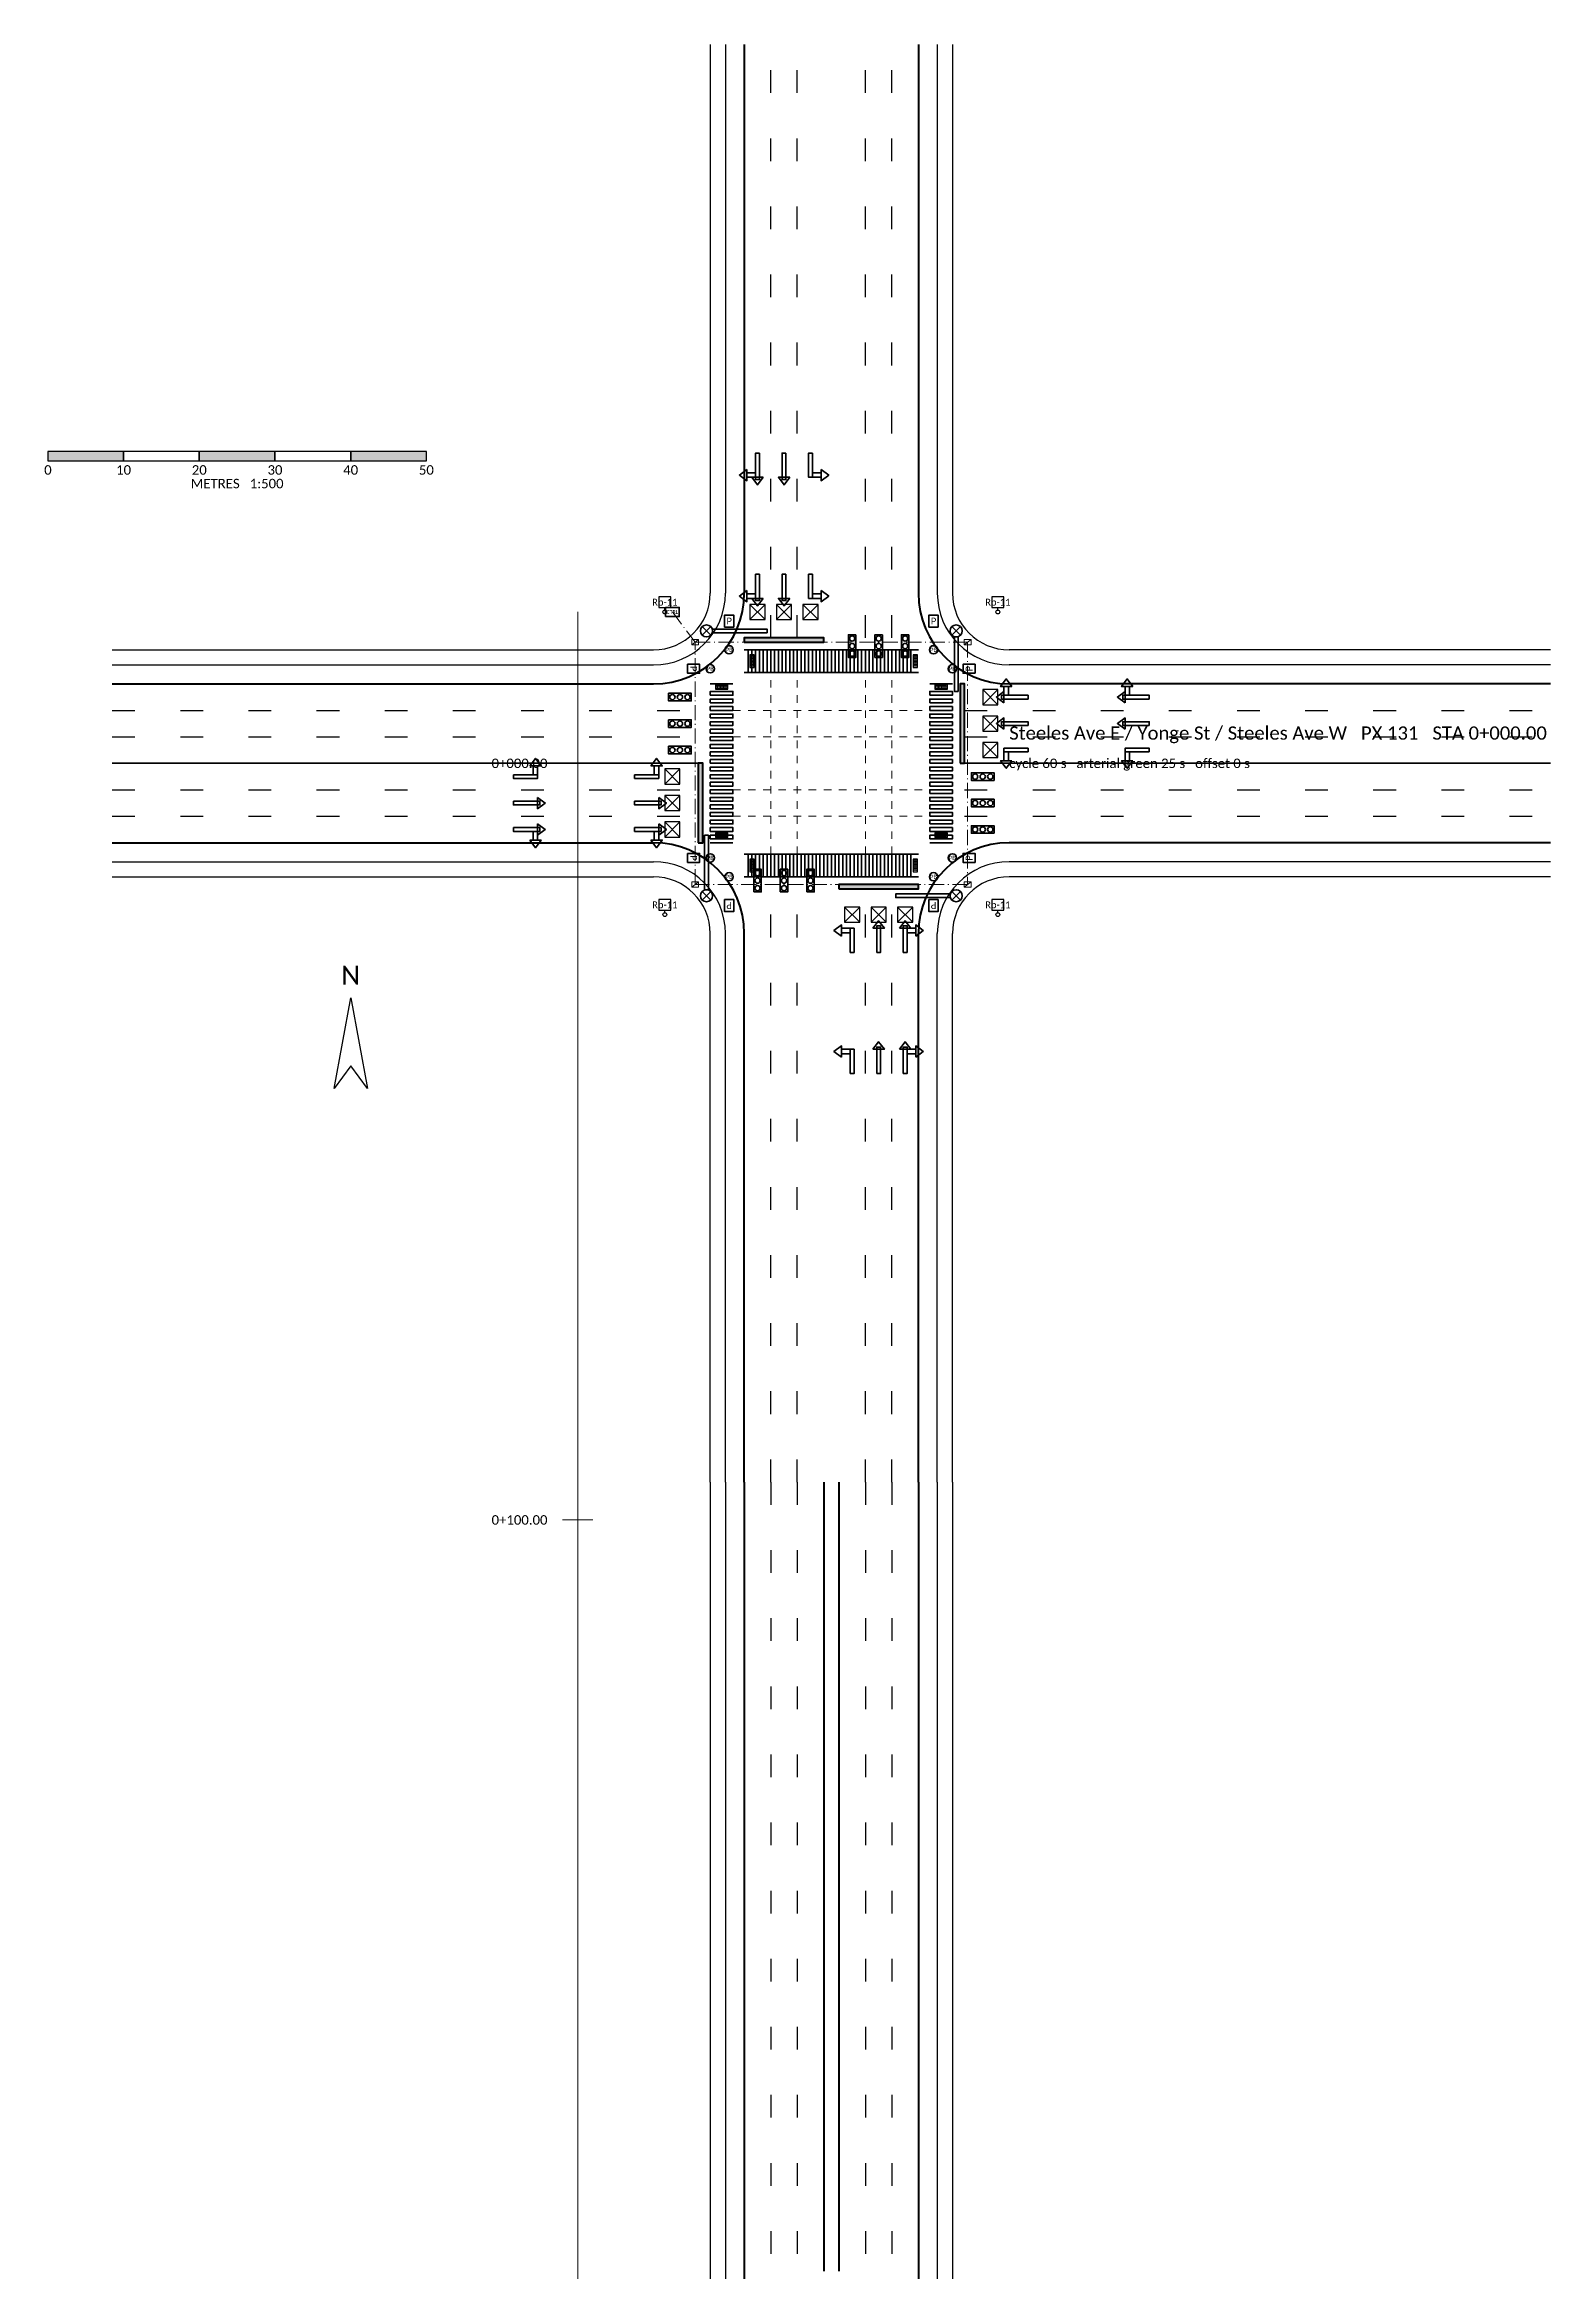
# Model space of a CAD drawing. Header units: metres. Extents: x -175 to 175, y -2157 to 95.
# Drawn here: x -103.9 to 95, y -199.3 to 95 of the extents above; entities that cross this region are included whole.
import ezdxf
from ezdxf.enums import TextEntityAlignment as Align

# ---------------------------------------------------------------- set-up
doc = ezdxf.new("R2010")
doc.units = ezdxf.units.M
for name, pattern in [('EXT_LINE', [2, 1, -1]), ('LANE_LINE', [9, 3, -6]), ('UG_CONDUIT', [3, 2, -0.5, 0, -0.5])]:
    doc.linetypes.add(name, pattern=pattern)
for name, color, linetype, lineweight in [('C-ANNO', 7, 'CONTINUOUS', 18), ('C-CURB', 2, 'CONTINUOUS', 50), ('C-ISLD', 5, 'CONTINUOUS', 40), ('C-LEGEND', 7, 'CONTINUOUS', 25), ('C-MARK', 7, 'CONTINUOUS', 35), ('C-MARK-EXT', 7, 'EXT_LINE', 18), ('C-MARK-LANE', 7, 'LANE_LINE', 25), ('C-MARK-STOP', 7, 'CONTINUOUS', 40), ('C-MARK-YELW', 2, 'CONTINUOUS', 35), ('C-PED', 3, 'CONTINUOUS', 25), ('C-ROAD', 7, 'CONTINUOUS', 50), ('C-SGNL', 1, 'CONTINUOUS', 35), ('C-SGNL-DET', 40, 'CONTINUOUS', 25), ('C-SGNL-UG', 30, 'UG_CONDUIT', 18), ('C-SIGN', 30, 'CONTINUOUS', 25)]:
    doc.layers.add(name, color=color, linetype=linetype, lineweight=lineweight)
doc.styles.add('ANNO', font='calibri.ttf')

# ---------------------------------------------------------------- blocks, each defined once
blk = doc.blocks.new('ARROW-L')
for points in [[(-1.4, 2.15), (-2.4, 2.9), (-1.4, 3.65)], [(-0.25, 2.6), (-1.4, 2.6), (-1.4, 3.2), (-0.25, 3.2)], [(-0.25, 0), (0.25, 0), (0.25, 3.2), (-0.25, 3.2)]]:
    blk.add_lwpolyline(points, close=True)
blk = doc.blocks.new('ARROW-T')
for points in [[(-0.75, 3.2), (0.75, 3.2), (0, 4.2)], [(-0.25, 0), (0.25, 0), (0.25, 3.5), (-0.25, 3.5)]]:
    blk.add_lwpolyline(points, close=True)
blk = doc.blocks.new('ARROW-TR')
for points in [[(-0.75, 3.2), (0.75, 3.2), (0, 4.2)], [(-0.25, 0), (0.25, 0), (0.25, 3.5), (-0.25, 3.5)], [(0.25, 2.6), (1.4, 2.6), (1.4, 3.2), (0.25, 3.2)], [(1.4, 2.15), (2.4, 2.9), (1.4, 3.65)]]:
    blk.add_lwpolyline(points, close=True)
blk = doc.blocks.new('SIG-MASTARM')
for p, q in [((-0.57, -0.57), (0.57, 0.57)), ((-0.57, 0.57), (0.57, -0.57))]:
    blk.add_line(p, q)
blk.add_lwpolyline([(0.8, 0.25), (8, 0.25), (8, -0.25), (0.8, -0.25)], close=True)
blk.add_circle((0, 0), 0.8)
blk = doc.blocks.new('SIG-3SEC')
blk.add_lwpolyline([(-0.5, 0), (0.5, 0), (0.5, 3), (-0.5, 3)], close=True)
for centre in [(0, 2.5), (0, 1.5), (0, 0.5)]:
    blk.add_circle(centre, 0.35)
blk = doc.blocks.new('SIG-PED')
blk.add_lwpolyline([(-0.6, 0), (0.6, 0), (0.6, 1.6), (-0.6, 1.6)], close=True)
at = {"style": 'ANNO'}
blk.add_text('P', height=0.9, dxfattribs=at).set_placement((0, 0.8), align=Align.MIDDLE_CENTER)
blk = doc.blocks.new('SIG-PB')
blk.add_circle((0, 0), 0.55)
at = {"style": 'ANNO'}
blk.add_text('PB', height=0.55, dxfattribs=at).set_placement((0, 0), align=Align.MIDDLE_CENTER)
blk = doc.blocks.new('CURB-RAMP-TWSI')
blk.add_lwpolyline([(0, 0), (1.65, 0), (1.65, 0.61), (0, 0.61)], close=True)
for centre in [(0.1, 0.49), (0.1, 0.3), (0.1, 0.11), (0.29, 0.49), (0.29, 0.3), (0.29, 0.11), (0.48, 0.49), (0.48, 0.3), (0.48, 0.11), (0.67, 0.49), (0.67, 0.3), (0.67, 0.11), (0.86, 0.49), (0.86, 0.3), (0.86, 0.11), (1.05, 0.49), (1.05, 0.3), (1.05, 0.11), (1.24, 0.49), (1.24, 0.3), (1.24, 0.11), (1.43, 0.49), (1.43, 0.3), (1.43, 0.11)]:
    blk.add_circle(centre, 0.045)
blk = doc.blocks.new('SIG-JB')
blk.add_line((-0.45, -0.35), (0.45, 0.35))
blk.add_lwpolyline([(-0.45, -0.35), (0.45, -0.35), (0.45, 0.35), (-0.45, 0.35)], close=True)
blk = doc.blocks.new('SIG-CABINET')
blk.add_lwpolyline([(-0.9, -0.6), (0.9, -0.6), (0.9, 0.6), (-0.9, 0.6)], close=True)
at = {"style": 'ANNO'}
blk.add_text('CTRL', height=0.5, dxfattribs=at).set_placement((0, 0), align=Align.MIDDLE_CENTER)
blk = doc.blocks.new('DET-LOOP')
for p, q in [((-1, -1), (1, 1)), ((-1, 1), (1, -1))]:
    blk.add_line(p, q)
blk.add_lwpolyline([(-1, -1), (1, -1), (1, 1), (-1, 1)], close=True)
blk = doc.blocks.new('SIGN-POST')
blk.add_line((0, 0.25), (0, 0.6))
blk.add_lwpolyline([(-0.8, 0.6), (0.8, 0.6), (0.8, 2), (-0.8, 2)], close=True)
blk.add_circle((0, 0), 0.25)
at = {"style": 'ANNO'}
blk.add_attdef('CODE', text='', height=0.9, dxfattribs=at).set_placement((0, 1.3), align=Align.MIDDLE_CENTER)
blk = doc.blocks.new('INT-131')
at = {"layer": 'C-MARK-STOP'}
for points in [[(-11.5, 16), (-1, 16), (-1, 16.6), (-11.5, 16.6)], [(17, 0), (17.6, 0), (17.6, 10.5), (17, 10.5)], [(-17.6, -10.5), (-17, -10.5), (-17, 0), (-17.6, 0)], [(1, -16.6), (11.5, -16.6), (11.5, -16), (1, -16)]]:
    blk.add_hatch(color=7, dxfattribs=at).paths.add_polyline_path(points)
at = {"layer": 'C-CURB'}
for points in [[(-11.5, 95), (-11.5, 22.5)], [(11.5, 95), (11.5, 22.5)], [(-95, 10.5), (-23.5, 10.5)], [(95, 10.5), (23.5, 10.5)], [(-95, -10.5), (-23.5, -10.5)], [(95, -10.5), (23.5, -10.5)], [(-11.5, -95), (-11.5, -22.5)], [(11.5, -95), (11.5, -22.5)]]:
    blk.add_lwpolyline(points, dxfattribs=at)
for centre, start, end in [((-23.5, 22.5), 270, 360), ((23.5, 22.5), 180, 270), ((-23.5, -22.5), 0, 90), ((23.5, -22.5), 90, 180)]:
    blk.add_arc(centre, 12, start, end, dxfattribs=at)
at = {"layer": 'C-MARK'}
for points in [[(-11.5, 15), (11.5, 15)], [(-11.5, 12), (11.5, 12)], [(-16, 10.5), (-13, 10.5)], [(13, 10.5), (16, 10.5)], [(-16, -10.5), (-13, -10.5)], [(13, -10.5), (16, -10.5)], [(-11.5, -12), (11.5, -12)], [(-11.5, -15), (11.5, -15)]]:
    blk.add_lwpolyline(points, dxfattribs=at)
for points in [[(-11, 12), (-10.5, 12), (-10.5, 15), (-11, 15)], [(-10, 12), (-9.5, 12), (-9.5, 15), (-10, 15)], [(-9, 12), (-8.5, 12), (-8.5, 15), (-9, 15)], [(-8, 12), (-7.5, 12), (-7.5, 15), (-8, 15)], [(-7, 12), (-6.5, 12), (-6.5, 15), (-7, 15)], [(-6, 12), (-5.5, 12), (-5.5, 15), (-6, 15)], [(-5, 12), (-4.5, 12), (-4.5, 15), (-5, 15)], [(-4, 12), (-3.5, 12), (-3.5, 15), (-4, 15)], [(-3, 12), (-2.5, 12), (-2.5, 15), (-3, 15)], [(-2, 12), (-1.5, 12), (-1.5, 15), (-2, 15)], [(-1, 12), (-0.5, 12), (-0.5, 15), (-1, 15)], [(0, 12), (0.5, 12), (0.5, 15), (0, 15)], [(1, 12), (1.5, 12), (1.5, 15), (1, 15)], [(2, 12), (2.5, 12), (2.5, 15), (2, 15)], [(3, 12), (3.5, 12), (3.5, 15), (3, 15)], [(4, 12), (4.5, 12), (4.5, 15), (4, 15)], [(5, 12), (5.5, 12), (5.5, 15), (5, 15)], [(6, 12), (6.5, 12), (6.5, 15), (6, 15)], [(7, 12), (7.5, 12), (7.5, 15), (7, 15)], [(8, 12), (8.5, 12), (8.5, 15), (8, 15)], [(9, 12), (9.5, 12), (9.5, 15), (9, 15)], [(10, 12), (10.5, 12), (10.5, 15), (10, 15)], [(-16, 9), (-13, 9), (-13, 9.5), (-16, 9.5)], [(13, 9), (16, 9), (16, 9.5), (13, 9.5)], [(-16, 8), (-13, 8), (-13, 8.5), (-16, 8.5)], [(-16, 7), (-13, 7), (-13, 7.5), (-16, 7.5)], [(-16, 6), (-13, 6), (-13, 6.5), (-16, 6.5)], [(13, 8), (16, 8), (16, 8.5), (13, 8.5)], [(13, 7), (16, 7), (16, 7.5), (13, 7.5)], [(13, 6), (16, 6), (16, 6.5), (13, 6.5)], [(-16, 5), (-13, 5), (-13, 5.5), (-16, 5.5)], [(-16, 4), (-13, 4), (-13, 4.5), (-16, 4.5)], [(-16, 3), (-13, 3), (-13, 3.5), (-16, 3.5)], [(13, 5), (16, 5), (16, 5.5), (13, 5.5)], [(13, 4), (16, 4), (16, 4.5), (13, 4.5)], [(13, 3), (16, 3), (16, 3.5), (13, 3.5)], [(-16, 2), (-13, 2), (-13, 2.5), (-16, 2.5)], [(-16, 1), (-13, 1), (-13, 1.5), (-16, 1.5)], [(-16, 0), (-13, 0), (-13, 0.5), (-16, 0.5)], [(13, 2), (16, 2), (16, 2.5), (13, 2.5)], [(13, 1), (16, 1), (16, 1.5), (13, 1.5)], [(13, 0), (16, 0), (16, 0.5), (13, 0.5)], [(-16, -1), (-13, -1), (-13, -0.5), (-16, -0.5)], [(-16, -2), (-13, -2), (-13, -1.5), (-16, -1.5)], [(-16, -3), (-13, -3), (-13, -2.5), (-16, -2.5)], [(13, -1), (16, -1), (16, -0.5), (13, -0.5)], [(13, -2), (16, -2), (16, -1.5), (13, -1.5)], [(13, -3), (16, -3), (16, -2.5), (13, -2.5)], [(-16, -4), (-13, -4), (-13, -3.5), (-16, -3.5)], [(-16, -5), (-13, -5), (-13, -4.5), (-16, -4.5)], [(-16, -6), (-13, -6), (-13, -5.5), (-16, -5.5)], [(13, -4), (16, -4), (16, -3.5), (13, -3.5)], [(13, -5), (16, -5), (16, -4.5), (13, -4.5)], [(13, -6), (16, -6), (16, -5.5), (13, -5.5)], [(-16, -7), (-13, -7), (-13, -6.5), (-16, -6.5)], [(-16, -8), (-13, -8), (-13, -7.5), (-16, -7.5)], [(-16, -9), (-13, -9), (-13, -8.5), (-16, -8.5)], [(13, -7), (16, -7), (16, -6.5), (13, -6.5)], [(13, -8), (16, -8), (16, -7.5), (13, -7.5)], [(13, -9), (16, -9), (16, -8.5), (13, -8.5)], [(-16, -10), (-13, -10), (-13, -9.5), (-16, -9.5)], [(13, -10), (16, -10), (16, -9.5), (13, -9.5)], [(-11, -15), (-10.5, -15), (-10.5, -12), (-11, -12)], [(-10, -15), (-9.5, -15), (-9.5, -12), (-10, -12)], [(-9, -15), (-8.5, -15), (-8.5, -12), (-9, -12)], [(-8, -15), (-7.5, -15), (-7.5, -12), (-8, -12)], [(-7, -15), (-6.5, -15), (-6.5, -12), (-7, -12)], [(-6, -15), (-5.5, -15), (-5.5, -12), (-6, -12)], [(-5, -15), (-4.5, -15), (-4.5, -12), (-5, -12)], [(-4, -15), (-3.5, -15), (-3.5, -12), (-4, -12)], [(-3, -15), (-2.5, -15), (-2.5, -12), (-3, -12)], [(-2, -15), (-1.5, -15), (-1.5, -12), (-2, -12)], [(-1, -15), (-0.5, -15), (-0.5, -12), (-1, -12)], [(0, -15), (0.5, -15), (0.5, -12), (0, -12)], [(1, -15), (1.5, -15), (1.5, -12), (1, -12)], [(2, -15), (2.5, -15), (2.5, -12), (2, -12)], [(3, -15), (3.5, -15), (3.5, -12), (3, -12)], [(4, -15), (4.5, -15), (4.5, -12), (4, -12)], [(5, -15), (5.5, -15), (5.5, -12), (5, -12)], [(6, -15), (6.5, -15), (6.5, -12), (6, -12)], [(7, -15), (7.5, -15), (7.5, -12), (7, -12)], [(8, -15), (8.5, -15), (8.5, -12), (8, -12)], [(9, -15), (9.5, -15), (9.5, -12), (9, -12)], [(10, -15), (10.5, -15), (10.5, -12), (10, -12)]]:
    blk.add_lwpolyline(points, close=True, dxfattribs=at)
at = {"layer": 'C-MARK-EXT'}
for points in [[(-8, -12), (-8, 12)], [(-4.5, -12), (-4.5, 12)], [(4.5, -12), (4.5, 12)], [(8, -12), (8, 12)], [(-13, 7), (13, 7)], [(-13, 3.5), (13, 3.5)], [(-13, -3.5), (13, -3.5)], [(-13, -7), (13, -7)]]:
    blk.add_lwpolyline(points, dxfattribs=at)
at = {"layer": 'C-MARK-LANE'}
for points in [[(-8, 16.6), (-8, 95)], [(-4.5, 16.6), (-4.5, 95)], [(4.5, 16.6), (4.5, 95)], [(8, 16.6), (8, 95)], [(-95, 7), (-17.6, 7)], [(17.6, 7), (95, 7)], [(-95, 3.5), (-17.6, 3.5)], [(17.6, 3.5), (95, 3.5)], [(-95, -3.5), (-17.6, -3.5)], [(17.6, -3.5), (95, -3.5)], [(-95, -7), (-17.6, -7)], [(17.6, -7), (95, -7)], [(-8, -95), (-8, -16.6)], [(-4.5, -95), (-4.5, -16.6)], [(4.5, -95), (4.5, -16.6)], [(8, -95), (8, -16.6)]]:
    blk.add_lwpolyline(points, dxfattribs=at)
at = {"layer": 'C-MARK-STOP'}
for points in [[(-11.5, 16), (-1, 16), (-1, 16.6), (-11.5, 16.6)], [(17, 0), (17.6, 0), (17.6, 10.5), (17, 10.5)], [(-17.6, -10.5), (-17, -10.5), (-17, 0), (-17.6, 0)], [(1, -16.6), (11.5, -16.6), (11.5, -16), (1, -16)]]:
    blk.add_lwpolyline(points, close=True, dxfattribs=at)
at = {"layer": 'C-MARK-YELW'}
for points in [[(-95, 0), (-17.6, 0)], [(17.6, 0), (95, 0)]]:
    blk.add_lwpolyline(points, dxfattribs=at)
at = {"layer": 'C-PED'}
for points in [[(-16, 95), (-16, 22.5)], [(-14, 95), (-14, 22.5)], [(14, 95), (14, 22.5)], [(16, 95), (16, 22.5)], [(-95, 15), (-23.5, 15)], [(95, 15), (23.5, 15)], [(-95, 13), (-23.5, 13)], [(95, 13), (23.5, 13)], [(-95, -13), (-23.5, -13)], [(95, -13), (23.5, -13)], [(-95, -15), (-23.5, -15)], [(95, -15), (23.5, -15)], [(-16, -95), (-16, -22.5)], [(-14, -95), (-14, -22.5)], [(14, -95), (14, -22.5)], [(16, -95), (16, -22.5)]]:
    blk.add_lwpolyline(points, dxfattribs=at)
for centre, radius, start, end in [((-23.5, 22.5), 9.5, 270, 360), ((-23.5, 22.5), 7.5, 270, 360), ((23.5, 22.5), 9.5, 180, 270), ((23.5, 22.5), 7.5, 180, 270), ((-23.5, -22.5), 9.5, 0, 90), ((23.5, -22.5), 9.5, 90, 180), ((-23.5, -22.5), 7.5, 0, 90), ((23.5, -22.5), 7.5, 90, 180)]:
    blk.add_arc(centre, radius, start, end, dxfattribs=at)
at = {"layer": 'C-SGNL-UG'}
for points in [[(-21, 20), (-18, 16)], [(-18, 16), (18, 16), (18, -16), (-18, -16), (-18, 16)]]:
    blk.add_lwpolyline(points, dxfattribs=at)
at = {"layer": 'C-MARK'}
for name, p, rotation in [('ARROW-TR', (-9.75, 41), 180), ('ARROW-T', (-6.25, 41), 180), ('ARROW-L', (-2.75, 41), 180), ('ARROW-TR', (-9.75, 25), 180), ('ARROW-T', (-6.25, 25), 180), ('ARROW-L', (-2.75, 25), 180), ('ARROW-TR', (26, 8.75), 90), ('ARROW-TR', (42, 8.75), 90), ('ARROW-T', (26, 5.25), 90), ('ARROW-T', (42, 5.25), 90), ('ARROW-L', (-42, -1.75), 270), ('ARROW-L', (-26, -1.75), 270), ('ARROW-L', (26, 1.75), 90), ('ARROW-L', (42, 1.75), 90), ('ARROW-T', (-42, -5.25), 270), ('ARROW-T', (-26, -5.25), 270), ('ARROW-TR', (-42, -8.75), 270), ('ARROW-TR', (-26, -8.75), 270)]:
    blk.add_blockref(name, p, dxfattribs=dict(at, rotation=rotation))
for name, p in [('ARROW-L', (2.75, -25)), ('ARROW-T', (6.25, -25)), ('ARROW-TR', (9.75, -25)), ('ARROW-L', (2.75, -41)), ('ARROW-T', (6.25, -41)), ('ARROW-TR', (9.75, -41))]:
    blk.add_blockref(name, p, dxfattribs=at)
at = {"layer": 'C-PED', "rotation": 270}
for p in [(-10.79, 14.32), (10.79, 14.32), (-10.79, -12.68), (10.79, -12.68)]:
    blk.add_blockref('CURB-RAMP-TWSI', p, dxfattribs=at)
at = {"layer": 'C-PED'}
for p in [(-15.32, 9.79), (13.68, 9.79), (-15.32, -9.79), (13.68, -9.79)]:
    blk.add_blockref('CURB-RAMP-TWSI', p, dxfattribs=at)
at = {"layer": 'C-SGNL'}
for name, p in [('SIG-CABINET', (-21, 20)), ('SIG-MASTARM', (-16.5, 17.5)), ('SIG-PED', (-13.5, 18)), ('SIG-PED', (13.5, 18)), ('SIG-PB', (-13.5, 15)), ('SIG-PB', (13.5, 15)), ('SIG-PB', (-16, 12.5)), ('SIG-PB', (16, 12.5)), ('SIG-PB', (-16, -12.5)), ('SIG-PB', (-13.5, -15)), ('SIG-3SEC', (-9.75, -17)), ('SIG-3SEC', (-6.25, -17)), ('SIG-3SEC', (-2.75, -17)), ('SIG-PB', (13.5, -15)), ('SIG-PB', (16, -12.5))]:
    blk.add_blockref(name, p, dxfattribs=at)
for name, p, rotation in [('SIG-MASTARM', (16.5, 17.5), 270), ('SIG-3SEC', (2.75, 17), 180), ('SIG-3SEC', (6.25, 17), 180), ('SIG-3SEC', (9.75, 17), 180), ('SIG-PED', (-19, 12.5), 270), ('SIG-PED', (19, 12.5), 90), ('SIG-3SEC', (-21.5, 8.75), 270), ('SIG-3SEC', (-21.5, 5.25), 270), ('SIG-3SEC', (-21.5, 1.75), 270), ('SIG-3SEC', (21.5, -1.75), 90), ('SIG-3SEC', (21.5, -5.25), 90), ('SIG-3SEC', (21.5, -8.75), 90), ('SIG-MASTARM', (-16.5, -17.5), 90), ('SIG-PED', (-19, -12.5), 270), ('SIG-PED', (19, -12.5), 90), ('SIG-MASTARM', (16.5, -17.5), 180), ('SIG-PED', (-13.5, -18), 180), ('SIG-PED', (13.5, -18), 180)]:
    blk.add_blockref(name, p, dxfattribs=dict(at, rotation=rotation))
at = {"layer": 'C-SGNL-DET'}
for p in [(-9.75, 20), (-6.25, 20), (-2.75, 20), (21, 8.75), (21, 5.25), (21, 1.75), (-21, -1.75), (-21, -5.25), (-21, -8.75), (2.75, -20), (6.25, -20), (9.75, -20)]:
    blk.add_blockref('DET-LOOP', p, dxfattribs=at)
at = {"layer": 'C-SGNL-UG'}
for p in [(-18, 16), (18, 16), (-18, -16), (18, -16)]:
    blk.add_blockref('SIG-JB', p, dxfattribs=at)
at = {"layer": 'C-SIGN'}
for p in [(-22, 20), (22, 20), (-22, -20), (22, -20)]:
    blk.add_blockref('SIGN-POST', p, dxfattribs=at).add_auto_attribs({'CODE': 'Rb-11'})
blk = doc.blocks.new('ARROW-LTR')
for points in [[(-1.4, 2.15), (-2.4, 2.9), (-1.4, 3.65)], [(-0.25, 2.6), (-1.4, 2.6), (-1.4, 3.2), (-0.25, 3.2)], [(-0.75, 3.2), (0.75, 3.2), (0, 4.2)], [(-0.25, 0), (0.25, 0), (0.25, 3.5), (-0.25, 3.5)], [(0.25, 2.6), (1.4, 2.6), (1.4, 3.2), (0.25, 3.2)], [(1.4, 2.15), (2.4, 2.9), (1.4, 3.65)]]:
    blk.add_lwpolyline(points, close=True)
blk = doc.blocks.new('INT-1381')
at = {"layer": 'C-MARK-STOP'}
for points in [[(-11.5, 9), (-1, 9), (-1, 9.6), (-11.5, 9.6)], [(17, 0), (17.6, 0), (17.6, 3.5), (17, 3.5)], [(-17.6, -3.5), (-17, -3.5), (-17, 0), (-17.6, 0)], [(1, -9.6), (11.5, -9.6), (11.5, -9), (1, -9)]]:
    blk.add_hatch(color=7, dxfattribs=at).paths.add_polyline_path(points)
at = {"layer": 'C-CURB'}
for points in [[(-11.5, 89.11), (-11.5, 10.5)], [(11.5, 89.11), (11.5, 10.5)], [(-89.11, 3.5), (-18.5, 3.5)], [(89.11, 3.5), (18.5, 3.5)], [(-89.11, -3.5), (-18.5, -3.5)], [(89.11, -3.5), (18.5, -3.5)], [(-11.5, -89.11), (-11.5, -10.5)], [(11.5, -89.11), (11.5, -10.5)]]:
    blk.add_lwpolyline(points, dxfattribs=at)
for centre, start, end in [((-18.5, 10.5), 270, 360), ((18.5, 10.5), 180, 270), ((-18.5, -10.5), 0, 90), ((18.5, -10.5), 90, 180)]:
    blk.add_arc(centre, 7, start, end, dxfattribs=at)
at = {"layer": 'C-MARK'}
for points in [[(-11.5, 8), (11.5, 8)], [(-16, 3.5), (-13, 3.5)], [(-11.5, 5), (11.5, 5)], [(13, 3.5), (16, 3.5)], [(-16, -3.5), (-13, -3.5)], [(-11.5, -5), (11.5, -5)], [(13, -3.5), (16, -3.5)], [(-11.5, -8), (11.5, -8)]]:
    blk.add_lwpolyline(points, dxfattribs=at)
for points in [[(-11, 5), (-10.5, 5), (-10.5, 8), (-11, 8)], [(-10, 5), (-9.5, 5), (-9.5, 8), (-10, 8)], [(-9, 5), (-8.5, 5), (-8.5, 8), (-9, 8)], [(-8, 5), (-7.5, 5), (-7.5, 8), (-8, 8)], [(-7, 5), (-6.5, 5), (-6.5, 8), (-7, 8)], [(-6, 5), (-5.5, 5), (-5.5, 8), (-6, 8)], [(-5, 5), (-4.5, 5), (-4.5, 8), (-5, 8)], [(-4, 5), (-3.5, 5), (-3.5, 8), (-4, 8)], [(-3, 5), (-2.5, 5), (-2.5, 8), (-3, 8)], [(-2, 5), (-1.5, 5), (-1.5, 8), (-2, 8)], [(-1, 5), (-0.5, 5), (-0.5, 8), (-1, 8)], [(0, 5), (0.5, 5), (0.5, 8), (0, 8)], [(1, 5), (1.5, 5), (1.5, 8), (1, 8)], [(2, 5), (2.5, 5), (2.5, 8), (2, 8)], [(3, 5), (3.5, 5), (3.5, 8), (3, 8)], [(4, 5), (4.5, 5), (4.5, 8), (4, 8)], [(5, 5), (5.5, 5), (5.5, 8), (5, 8)], [(6, 5), (6.5, 5), (6.5, 8), (6, 8)], [(7, 5), (7.5, 5), (7.5, 8), (7, 8)], [(8, 5), (8.5, 5), (8.5, 8), (8, 8)], [(9, 5), (9.5, 5), (9.5, 8), (9, 8)], [(10, 5), (10.5, 5), (10.5, 8), (10, 8)], [(-16, 2), (-13, 2), (-13, 2.5), (-16, 2.5)], [(-16, 1), (-13, 1), (-13, 1.5), (-16, 1.5)], [(-16, 0), (-13, 0), (-13, 0.5), (-16, 0.5)], [(13, 2), (16, 2), (16, 2.5), (13, 2.5)], [(13, 1), (16, 1), (16, 1.5), (13, 1.5)], [(13, 0), (16, 0), (16, 0.5), (13, 0.5)], [(-16, -1), (-13, -1), (-13, -0.5), (-16, -0.5)], [(-16, -2), (-13, -2), (-13, -1.5), (-16, -1.5)], [(-16, -3), (-13, -3), (-13, -2.5), (-16, -2.5)], [(13, -1), (16, -1), (16, -0.5), (13, -0.5)], [(13, -2), (16, -2), (16, -1.5), (13, -1.5)], [(13, -3), (16, -3), (16, -2.5), (13, -2.5)], [(-11, -8), (-10.5, -8), (-10.5, -5), (-11, -5)], [(-10, -8), (-9.5, -8), (-9.5, -5), (-10, -5)], [(-9, -8), (-8.5, -8), (-8.5, -5), (-9, -5)], [(-8, -8), (-7.5, -8), (-7.5, -5), (-8, -5)], [(-7, -8), (-6.5, -8), (-6.5, -5), (-7, -5)], [(-6, -8), (-5.5, -8), (-5.5, -5), (-6, -5)], [(-5, -8), (-4.5, -8), (-4.5, -5), (-5, -5)], [(-4, -8), (-3.5, -8), (-3.5, -5), (-4, -5)], [(-3, -8), (-2.5, -8), (-2.5, -5), (-3, -5)], [(-2, -8), (-1.5, -8), (-1.5, -5), (-2, -5)], [(-1, -8), (-0.5, -8), (-0.5, -5), (-1, -5)], [(0, -8), (0.5, -8), (0.5, -5), (0, -5)], [(1, -8), (1.5, -8), (1.5, -5), (1, -5)], [(2, -8), (2.5, -8), (2.5, -5), (2, -5)], [(3, -8), (3.5, -8), (3.5, -5), (3, -5)], [(4, -8), (4.5, -8), (4.5, -5), (4, -5)], [(5, -8), (5.5, -8), (5.5, -5), (5, -5)], [(6, -8), (6.5, -8), (6.5, -5), (6, -5)], [(7, -8), (7.5, -8), (7.5, -5), (7, -5)], [(8, -8), (8.5, -8), (8.5, -5), (8, -5)], [(9, -8), (9.5, -8), (9.5, -5), (9, -5)], [(10, -8), (10.5, -8), (10.5, -5), (10, -5)]]:
    blk.add_lwpolyline(points, close=True, dxfattribs=at)
at = {"layer": 'C-MARK-EXT'}
for points in [[(-8, -5), (-8, 5)], [(-4.5, -5), (-4.5, 5)], [(4.5, -5), (4.5, 5)], [(8, -5), (8, 5)]]:
    blk.add_lwpolyline(points, dxfattribs=at)
at = {"layer": 'C-MARK-LANE'}
for points in [[(-8, 9.6), (-8, 89.11)], [(-4.5, 9.6), (-4.5, 89.11)], [(4.5, 9.6), (4.5, 89.11)], [(8, 9.6), (8, 89.11)], [(-8, -89.11), (-8, -9.6)], [(-4.5, -89.11), (-4.5, -9.6)], [(4.5, -89.11), (4.5, -9.6)], [(8, -89.11), (8, -9.6)]]:
    blk.add_lwpolyline(points, dxfattribs=at)
at = {"layer": 'C-MARK-STOP'}
for points in [[(-11.5, 9), (-1, 9), (-1, 9.6), (-11.5, 9.6)], [(17, 0), (17.6, 0), (17.6, 3.5), (17, 3.5)], [(-17.6, -3.5), (-17, -3.5), (-17, 0), (-17.6, 0)], [(1, -9.6), (11.5, -9.6), (11.5, -9), (1, -9)]]:
    blk.add_lwpolyline(points, close=True, dxfattribs=at)
at = {"layer": 'C-MARK-YELW'}
for points in [[(-89.11, 0), (-17.6, 0)], [(17.6, 0), (89.11, 0)]]:
    blk.add_lwpolyline(points, dxfattribs=at)
at = {"layer": 'C-PED'}
for points in [[(-16, 89.11), (-16, 10.5)], [(-14, 89.11), (-14, 10.5)], [(14, 89.11), (14, 10.5)], [(16, 89.11), (16, 10.5)], [(-89.11, 8), (-18.5, 8)], [(-89.11, 6), (-18.5, 6)], [(89.11, 8), (18.5, 8)], [(89.11, 6), (18.5, 6)], [(-89.11, -6), (-18.5, -6)], [(-89.11, -8), (-18.5, -8)], [(89.11, -6), (18.5, -6)], [(89.11, -8), (18.5, -8)], [(-16, -89.11), (-16, -10.5)], [(-14, -89.11), (-14, -10.5)], [(14, -89.11), (14, -10.5)], [(16, -89.11), (16, -10.5)]]:
    blk.add_lwpolyline(points, dxfattribs=at)
for centre, radius, start, end in [((-18.5, 10.5), 4.5, 270, 360), ((-18.5, 10.5), 2.5, 270, 360), ((18.5, 10.5), 4.5, 180, 270), ((18.5, 10.5), 2.5, 180, 270), ((-18.5, -10.5), 4.5, 0, 90), ((-18.5, -10.5), 2.5, 0, 90), ((18.5, -10.5), 4.5, 90, 180), ((18.5, -10.5), 2.5, 90, 180)]:
    blk.add_arc(centre, radius, start, end, dxfattribs=at)
at = {"layer": 'C-SGNL-UG'}
for points in [[(-21, 13), (-18, 9)], [(-18, 9), (18, 9), (18, -9), (-18, -9), (-18, 9)]]:
    blk.add_lwpolyline(points, dxfattribs=at)
at = {"layer": 'C-MARK'}
for name, p, rotation in [('ARROW-TR', (-9.75, 34), 180), ('ARROW-T', (-6.25, 34), 180), ('ARROW-L', (-2.75, 34), 180), ('ARROW-TR', (-9.75, 18), 180), ('ARROW-T', (-6.25, 18), 180), ('ARROW-L', (-2.75, 18), 180), ('ARROW-LTR', (26, 1.75), 90), ('ARROW-LTR', (42, 1.75), 90), ('ARROW-LTR', (-42, -1.75), 270), ('ARROW-LTR', (-26, -1.75), 270)]:
    blk.add_blockref(name, p, dxfattribs=dict(at, rotation=rotation))
for name, p in [('ARROW-L', (2.75, -18)), ('ARROW-T', (6.25, -18)), ('ARROW-TR', (9.75, -18)), ('ARROW-L', (2.75, -34)), ('ARROW-T', (6.25, -34)), ('ARROW-TR', (9.75, -34))]:
    blk.add_blockref(name, p, dxfattribs=at)
at = {"layer": 'C-PED', "rotation": 270}
for p in [(-10.79, 7.33), (10.79, 7.33), (-10.79, -5.67), (10.79, -5.67)]:
    blk.add_blockref('CURB-RAMP-TWSI', p, dxfattribs=at)
at = {"layer": 'C-PED'}
for p in [(-15.32, 2.79), (13.68, 2.79), (-15.32, -2.79), (13.68, -2.79)]:
    blk.add_blockref('CURB-RAMP-TWSI', p, dxfattribs=at)
at = {"layer": 'C-SGNL'}
for name, p in [('SIG-CABINET', (-21, 13)), ('SIG-PED', (-13.5, 11)), ('SIG-PED', (13.5, 11)), ('SIG-MASTARM', (-16.5, 10.5)), ('SIG-PB', (-16, 5.5)), ('SIG-PB', (-13.5, 8)), ('SIG-PB', (13.5, 8)), ('SIG-PB', (16, 5.5)), ('SIG-PB', (-16, -5.5)), ('SIG-PB', (16, -5.5)), ('SIG-PB', (-13.5, -8)), ('SIG-3SEC', (-9.75, -10)), ('SIG-3SEC', (-6.25, -10)), ('SIG-3SEC', (-2.75, -10)), ('SIG-PB', (13.5, -8))]:
    blk.add_blockref(name, p, dxfattribs=at)
for name, p, rotation in [('SIG-3SEC', (2.75, 10), 180), ('SIG-3SEC', (6.25, 10), 180), ('SIG-3SEC', (9.75, 10), 180), ('SIG-MASTARM', (16.5, 10.5), 270), ('SIG-PED', (-19, 5.5), 270), ('SIG-PED', (19, 5.5), 90), ('SIG-3SEC', (-21.5, 1.75), 270), ('SIG-MASTARM', (-16.5, -10.5), 90), ('SIG-3SEC', (21.5, -1.75), 90), ('SIG-PED', (-19, -5.5), 270), ('SIG-PED', (19, -5.5), 90), ('SIG-PED', (-13.5, -11), 180), ('SIG-MASTARM', (16.5, -10.5), 180), ('SIG-PED', (13.5, -11), 180)]:
    blk.add_blockref(name, p, dxfattribs=dict(at, rotation=rotation))
at = {"layer": 'C-SGNL-DET'}
for p in [(-9.75, 13), (-6.25, 13), (-2.75, 13), (21, 1.75), (-21, -1.75), (2.75, -13), (6.25, -13), (9.75, -13)]:
    blk.add_blockref('DET-LOOP', p, dxfattribs=at)
at = {"layer": 'C-SGNL-UG'}
for p in [(-18, 9), (18, 9), (-18, -9), (18, -9)]:
    blk.add_blockref('SIG-JB', p, dxfattribs=at)
at = {"layer": 'C-SIGN'}
for p in [(-22, 13), (22, 13), (-22, -13), (22, -13)]:
    blk.add_blockref('SIGN-POST', p, dxfattribs=at).add_auto_attribs({'CODE': 'Rb-11'})
blk = doc.blocks.new('NORTH-ARROW')
blk.add_lwpolyline([(0, 0), (-2.2, -3), (0, 9), (2.2, -3)], close=True)
at = {"style": 'ANNO'}
blk.add_text('N', height=2.5, dxfattribs=at).set_placement((0, 10), align=Align.BOTTOM_CENTER)
blk = doc.blocks.new('SCALE-BAR-500')
for points in [[(0, 0), (10, 0), (10, 1.2), (0, 1.2)], [(20, 0), (30, 0), (30, 1.2), (20, 1.2)], [(40, 0), (50, 0), (50, 1.2), (40, 1.2)]]:
    blk.add_hatch(color=7).paths.add_polyline_path(points)
for points in [[(0, 0), (10, 0), (10, 1.2), (0, 1.2)], [(10, 0), (20, 0), (20, 1.2), (10, 1.2)], [(20, 0), (30, 0), (30, 1.2), (20, 1.2)], [(30, 0), (40, 0), (40, 1.2), (30, 1.2)], [(40, 0), (50, 0), (50, 1.2), (40, 1.2)]]:
    blk.add_lwpolyline(points, close=True)
at = {"style": 'ANNO'}
for s, p in [('0', (0, -0.6)), ('10', (10, -0.6)), ('METRES   1:500', (25, -2.4)), ('20', (20, -0.6)), ('30', (30, -0.6)), ('40', (40, -0.6)), ('50', (50, -0.6))]:
    blk.add_text(s, height=1.25, dxfattribs=at).set_placement(p, align=Align.TOP_CENTER)

msp = doc.modelspace()

# ---------------------------------------------------------------- linework, layer by layer
at = {"layer": 'C-ANNO'}
for points in [[(-33.5, 20), (-33.5, -2082.1)], [(-35.5, 0), (-31.5, 0)], [(-35.5, -100), (-31.5, -100)]]:
    msp.add_lwpolyline(points, dxfattribs=at)
at = {"layer": 'C-CURB'}
for points in [[(-11.5, -95), (-11.5, -199.3)], [(11.5, -95), (11.5, -199.3)]]:
    msp.add_lwpolyline(points, dxfattribs=at)
at = {"layer": 'C-ISLD'}
for points in [[(-1, -95), (-1, -199.3)], [(1, -95), (1, -199.3)]]:
    msp.add_lwpolyline(points, dxfattribs=at)
at = {"layer": 'C-MARK-LANE'}
for points in [[(-8, -95), (-8, -199.3)], [(-4.5, -95), (-4.5, -199.3)], [(4.5, -95), (4.5, -199.3)], [(8, -95), (8, -199.3)]]:
    msp.add_lwpolyline(points, dxfattribs=at)
at = {"layer": 'C-PED'}
for points in [[(-16, -95), (-16, -199.3)], [(-14, -95), (-14, -199.3)], [(14, -95), (14, -199.3)], [(16, -95), (16, -199.3)]]:
    msp.add_lwpolyline(points, dxfattribs=at)

# ---------------------------------------------------------------- block references
at = {"layer": 'C-LEGEND'}
for name, p in [('SCALE-BAR-500', (-103.5, 40)), ('NORTH-ARROW', (-63.5, -40))]:
    msp.add_blockref(name, p, dxfattribs=at)
at = {"layer": 'C-ROAD'}
for name, p in [('INT-131', (0, 0)), ('INT-1381', (0, -288.41))]:
    msp.add_blockref(name, p, dxfattribs=at)

# ---------------------------------------------------------------- texts
at = {"layer": 'C-ANNO', "style": 'ANNO'}
for s, height, p in [('Steeles Ave E / Yonge St / Steeles Ave W   PX 131   STA 0+000.00', 1.75, (23.5, 4)), ('cycle 60 s   arterial green 25 s   offset 0 s', 1.25, (23.5, 0))]:
    msp.add_text(s, height=height, dxfattribs=at).set_placement(p, align=Align.MIDDLE_LEFT)
for s, p in [('0+000.00', (-37.5, 0)), ('0+100.00', (-37.5, -100))]:
    msp.add_text(s, height=1.25, dxfattribs=at).set_placement(p, align=Align.MIDDLE_RIGHT)

doc.saveas('drawing.dxf')
